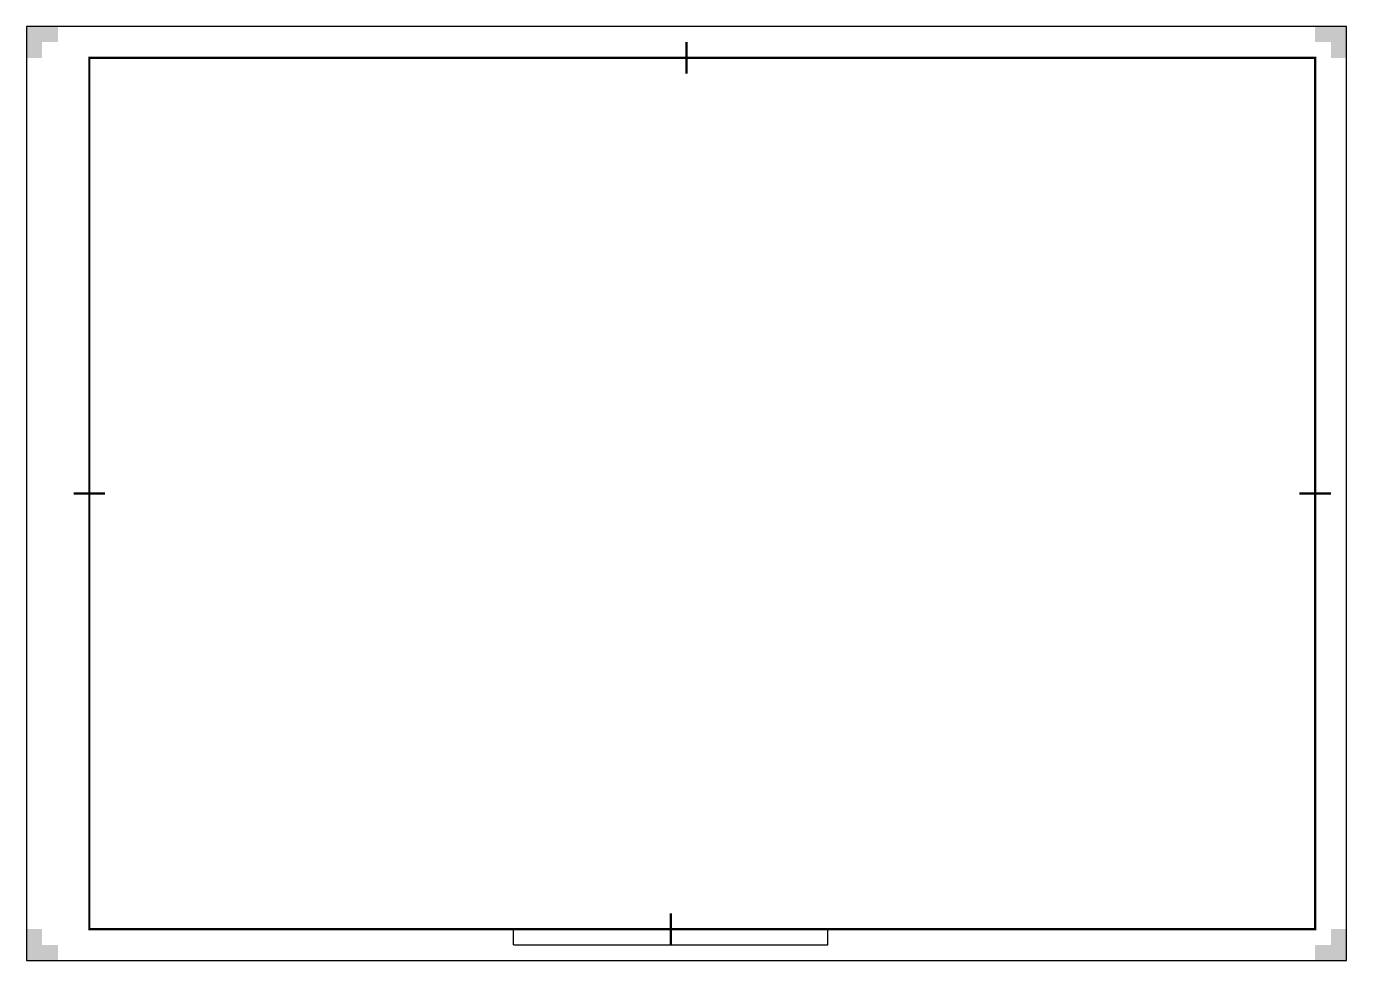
# Model space of a CAD drawing. Extents: x -20 to 400, y -10 to 287.
import ezdxf

# ---------------------------------------------------------------- set-up
doc = ezdxf.new("R2010")
doc.units = 0
doc.layers.add('to-xx-kader', color=7, linetype='CONTINUOUS', lineweight=25)
doc.layers.add('to-xx-snijrand', color=7, linetype='CONTINUOUS', lineweight=25)

msp = doc.modelspace()

# ---------------------------------------------------------------- hatches: boundary and pattern name
at = {"layer": 'to-xx-snijrand'}
for points in [[(-10, 287), (-20, 287), (-20, 277), (-15, 277), (-15, 282), (-10, 282)], [(400, 277), (400, 287), (390, 287), (390, 282), (395, 282), (395, 277)], [(-20, 0), (-20, -10), (-10, -10), (-10, -5), (-15, -5), (-15, 0)], [(390, -10), (400, -10), (400, 0), (395, 0), (395, -5), (390, -5)]]:
    msp.add_hatch(color=256, dxfattribs=at).paths.add_polyline_path(points)

# ---------------------------------------------------------------- linework, layer by layer
at = {"layer": 'to-xx-kader'}
for p, q in [((135, -5), (135, 0)), ((235, -5), (235, 0)), ((135, -5), (235, -5))]:
    msp.add_line(p, q, dxfattribs=at)
at = {"layer": 'to-xx-kader', "const_width": 0.7, "flags": 128}
for points in [[(190, 282), (190, 272)], [(-5, 138.5), (5, 138.5)], [(395, 138.5), (385, 138.5)], [(185, -5), (185, 5)]]:
    msp.add_lwpolyline(points, dxfattribs=at)
at = {"layer": 'to-xx-kader', "const_width": 0.7}
msp.add_lwpolyline([(0, 0), (390, 0), (390, 277), (0, 277)], close=True, dxfattribs=at)
at = {"layer": 'to-xx-snijrand'}
for p, q in [((400, 287), (-20, 287)), ((-20, 287), (-20, -10)), ((400, -10), (400, 287)), ((-20, -10), (400, -10))]:
    msp.add_line(p, q, dxfattribs=at)

doc.saveas('drawing.dxf')
